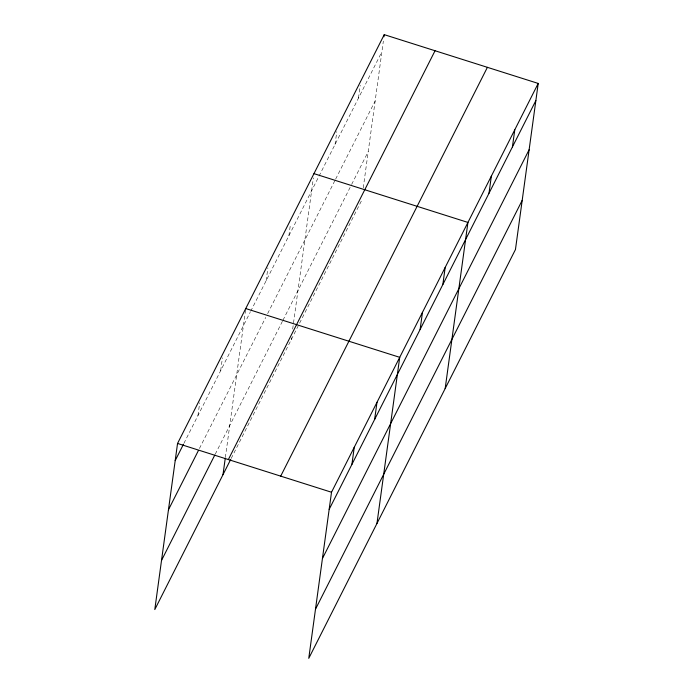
<?xml version="1.0" encoding="UTF-8"?>
<svg xmlns="http://www.w3.org/2000/svg" width="693" height="693" viewBox="0 0 693 693"><rect width="100%" height="100%" fill="white"/><g stroke="black" fill="none" stroke-linecap="round" stroke-linejoin="round"><path stroke-width="0.52" stroke-dasharray="3.46 2.6" d="M197.938 415.618L199.697 402.772M220.677 370.651L222.436 357.805M225.346 457.562L245.608 309.615M266.147 280.717L267.905 267.862M288.886 235.75L290.497 223.969M291.216 339.761L291.502 337.621M292.68 329.071L313.383 177.928M335.048 144.447L336.807 131.601M358.472 98.12L360.23 85.265M363.245 187.942L383.359 41.078M183.905 443.373L250.182 312.292M250.667 311.33L381.895 51.784M199.428 448.518L265.705 317.446M267.637 313.617L335.143 180.102M335.629 179.132L375.164 100.953M215.228 454.201L282.467 321.214M282.952 320.253L351.143 185.386M351.628 184.425L368.226 151.602M231.228 458.402L361.486 200.762"/><path stroke-width="1.04" d="M538.21 83.429L331.514 492.238L308.757 658.35L515.453 249.549L538.21 83.429L384.243 34.65L177.547 443.451L154.79 609.571L230.743 459.355M222.999 474.662L225.199 458.636M383.948 36.79L384.243 34.65M351.905 464.405L354.253 447.262M374.636 419.438L376.983 402.295M376.966 523.449L399.722 357.328L245.755 308.55M420.114 329.496L422.461 312.361M442.844 284.528L445.192 267.394M445.175 388.539L467.931 222.427L313.964 173.64M489.007 193.234L491.354 176.091M512.43 146.899L514.778 129.764M175.199 460.594L183.428 444.326M168.468 509.753L198.458 450.433M161.53 560.403L214.743 455.162M228.361 459.554L435.048 50.745M280.708 476.134L487.396 67.334M329.166 509.372L535.862 100.572M322.427 558.532L529.123 149.731M315.488 609.19L522.184 200.381M177.547 443.451L331.514 492.238"/></g></svg>
